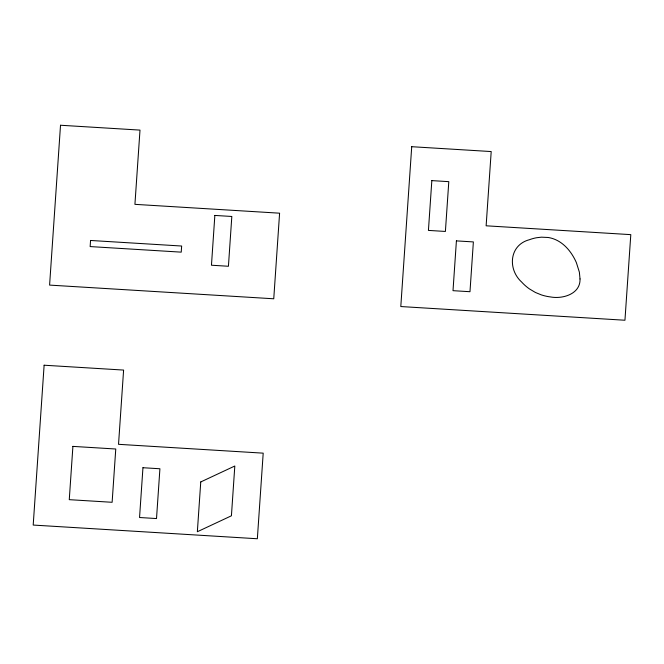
<?xml version="1.0" encoding="UTF-8"?>
<svg xmlns="http://www.w3.org/2000/svg" width="664" height="664" viewBox="0 0 664 664"><rect width="100%" height="100%" fill="white"/><g stroke="black" fill="none" stroke-linecap="round" stroke-linejoin="round"><path stroke-width="1" d="M580.021 278.946C580.602 293.978 562.748 299.232 550.564 296.949A47.833 46.754 -5.5 0 1 541.318 294.882L535.408 292.467L529.382 288.882A47.476 46.405 -5.5 0 1 521.655 282.051C507.412 269.152 509.28 244.95 529.432 239.712A40.355 39.442 -5.5 0 1 536.553 237.745L541.392 237.172L548.099 237.48A29.183 28.527 -5.5 0 1 553.718 238.924C562.01 241.945 568.492 248.56 572.957 256.005A57.328 56.033 -5.5 0 1 576.41 262.745L579.365 272.132L580.021 278.946M44.123 365.217L33.2 525.058L257.35 538.753L263.201 453.155L118.532 444.316L123.604 370.072L44.123 365.217M60.515 125.247L49.593 285.097L273.751 298.783L279.594 213.186L134.925 204.346L139.996 130.102L60.515 125.247M72.907 446.391L69.263 499.668L112.125 502.291L115.768 449.005L72.907 446.391M90.561 240.468L90.146 246.576L181.23 252.146L181.654 246.029L90.561 240.468M142.951 467.722L139.548 517.513L156.513 518.551L159.916 468.759L142.951 467.722M214.854 215.435L211.459 265.226L228.424 266.264L231.827 216.472L214.854 215.435M200.752 481.948L197.349 531.739L231.421 515.795L234.815 466.012L200.752 481.948M411.721 146.702L400.799 306.544L624.948 320.239L630.8 234.641L486.131 225.802L491.202 151.558L411.721 146.702M431.832 180.616L428.429 230.408L445.395 231.446L448.798 181.654L431.832 180.616M456.409 240.883L453.006 290.674L469.979 291.712L473.374 241.92L456.409 240.883"/></g></svg>
